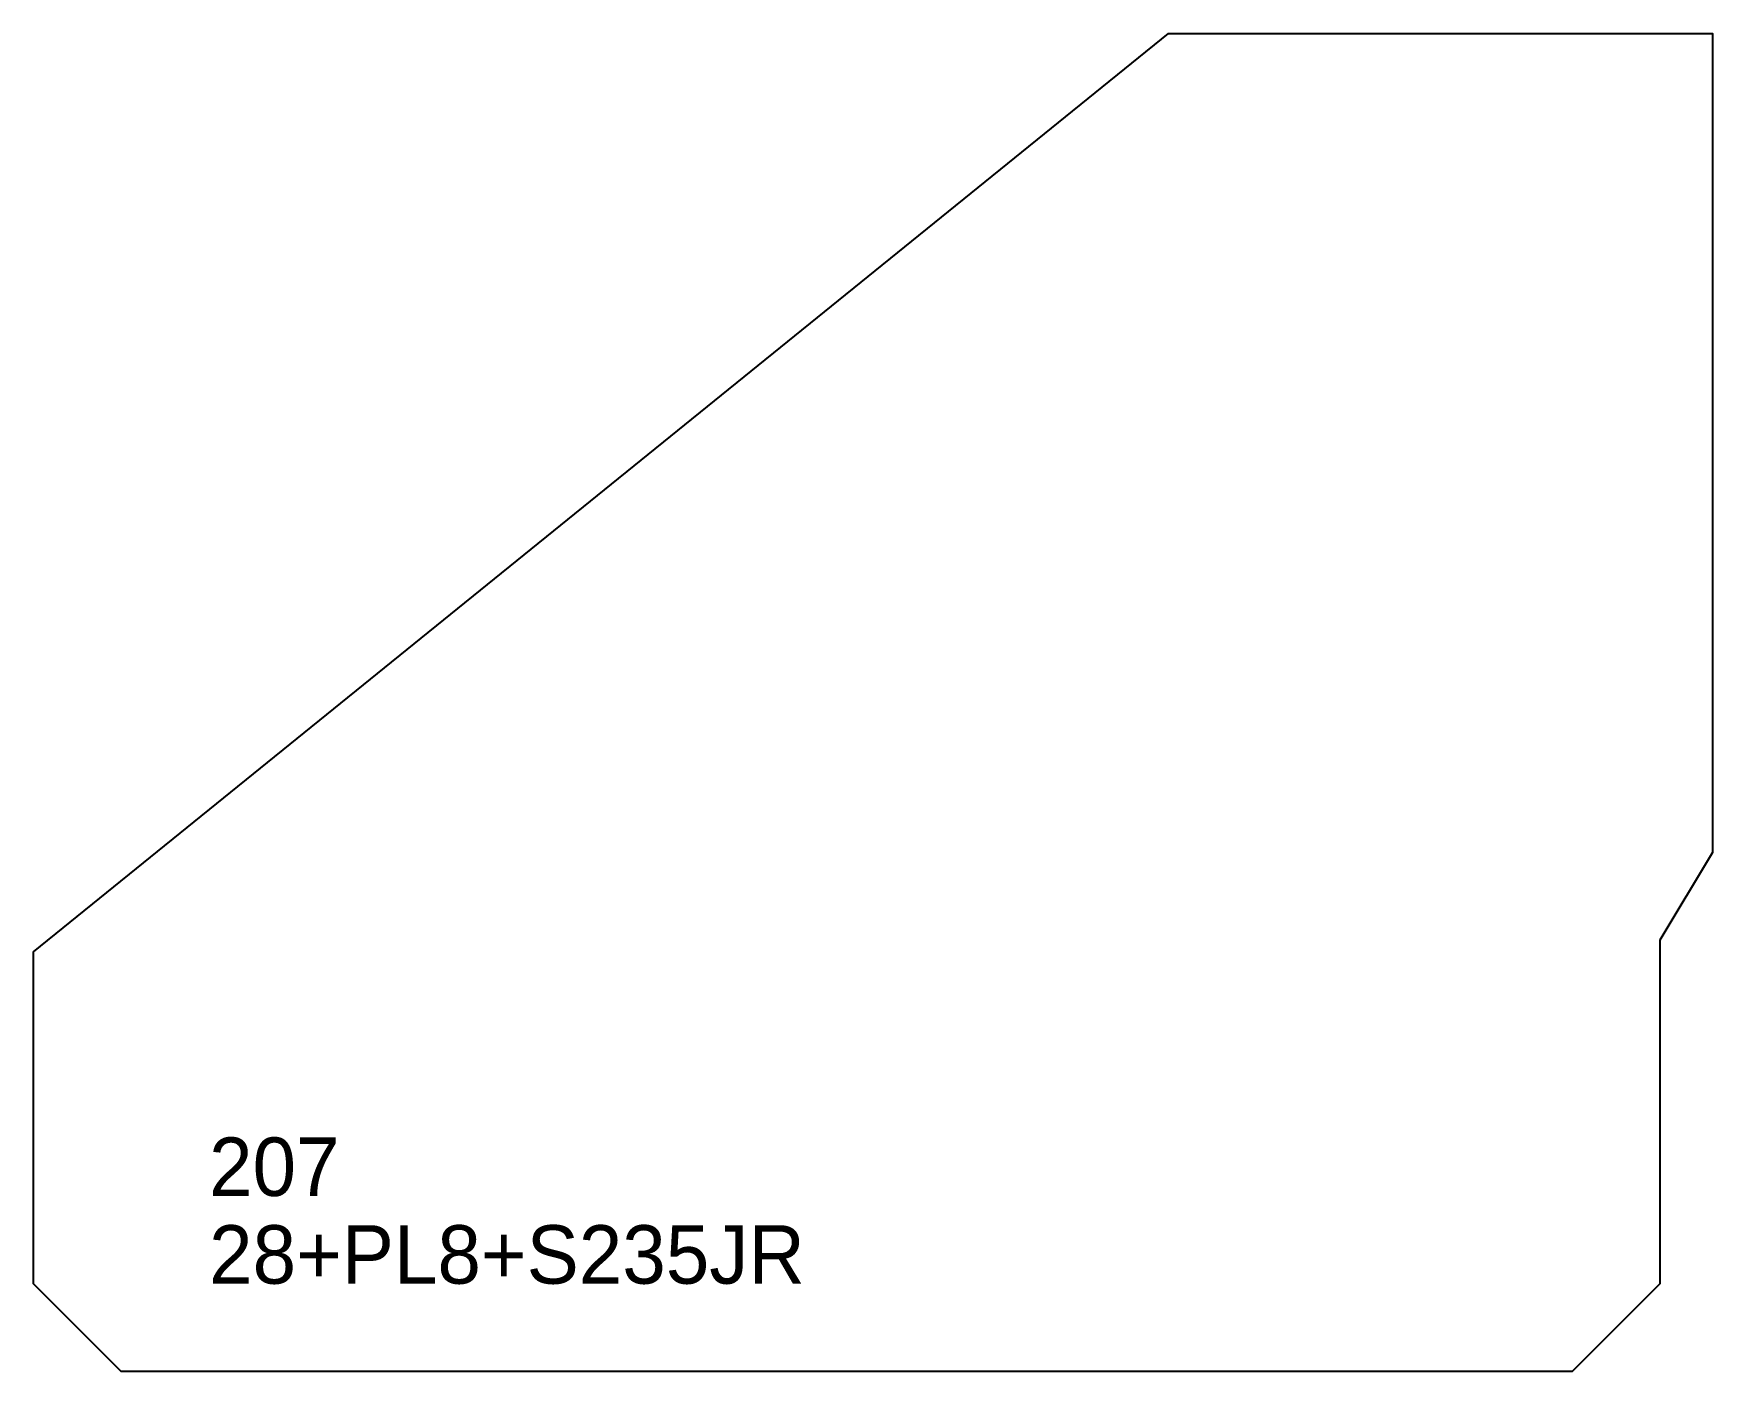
# Model space of a CAD drawing. Extents: x 0 to 287, y 0 to 229.
import ezdxf

# ---------------------------------------------------------------- set-up
doc = ezdxf.new("R2010")
doc.units = 0
for name, color, linetype in [('CUT', 7, 'CONTINUOUS'), ('SCRIBE', 3, 'CONTINUOUS'), ('TEXT', 7, 'CONTINUOUS')]:
    doc.layers.add(name, color=color, linetype=linetype)

msp = doc.modelspace()

# ---------------------------------------------------------------- linework, layer by layer
at = {"layer": 'CUT', "color": 7, "linetype": 'CONTINUOUS'}
msp.add_lwpolyline([(0, 15), (0, 71.75), (194, 228.75), (287, 228.75), (287, 88.75), (278, 73.75), (278, 15), (263, 0), (15, 0)], close=True, dxfattribs=at)

# ---------------------------------------------------------------- texts
at = {"layer": 'SCRIBE', "color": 3}
msp.add_text('207', height=10, dxfattribs=at).set_placement((30, 30))
at = {"layer": 'TEXT', "color": 7}
msp.add_text('28+PL8+S235JR', height=10, dxfattribs=at).set_placement((30, 15))

doc.saveas('drawing.dxf')
